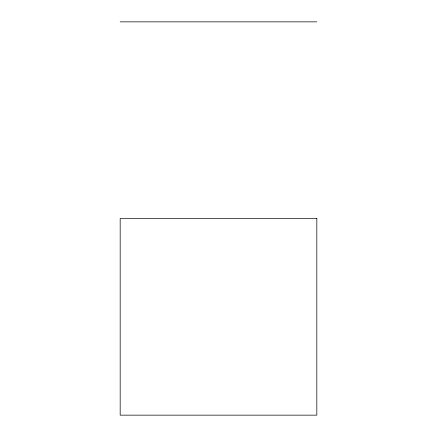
<?xml version="1.0" encoding="UTF-8"?>
<svg xmlns="http://www.w3.org/2000/svg" width="437" height="437" viewBox="0 0 437 437"><rect width="100%" height="100%" fill="white"/><g stroke="black" fill="none" stroke-linecap="round" stroke-linejoin="round"><path stroke-width="0.66" d="M120.175 21.85L316.825 21.85M316.825 218.5L120.175 218.5L120.175 415.15L316.825 415.15L316.825 218.5"/></g></svg>
